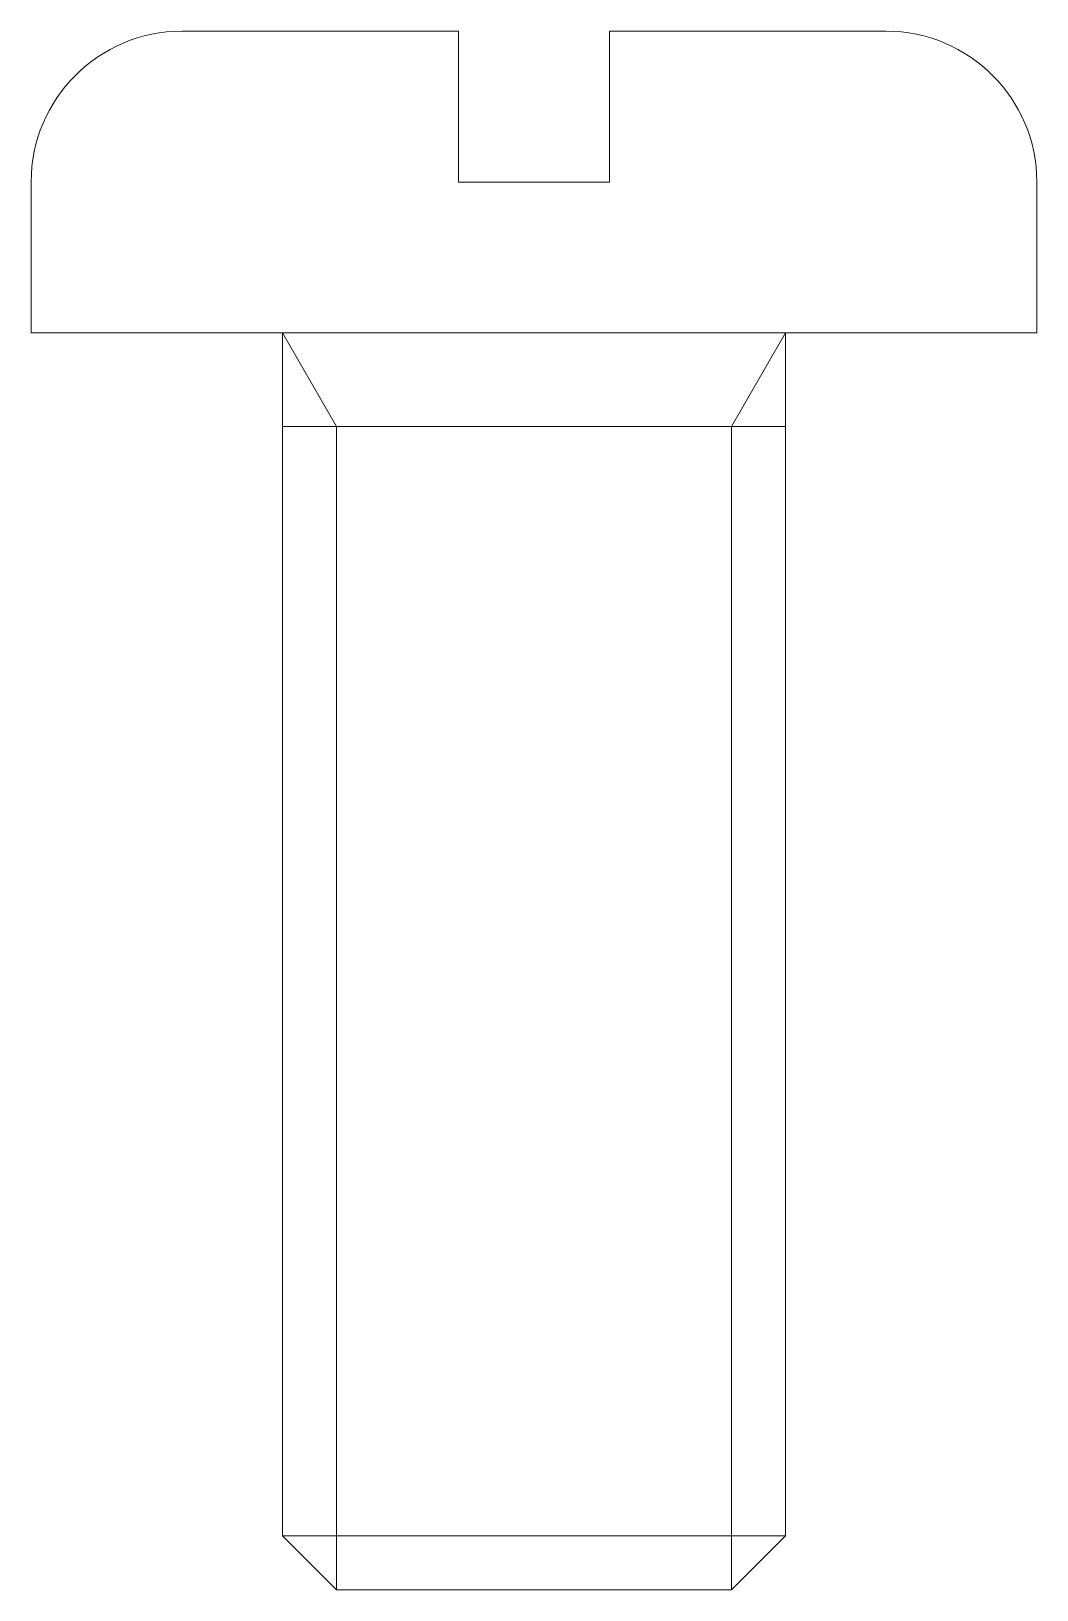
# Model space of a CAD drawing. Extents: x -4 to 4, y -10 to 2.4.
import ezdxf

# ---------------------------------------------------------------- set-up
doc = ezdxf.new("R2010")
doc.units = 0
doc.layers.add('outline', color=178, linetype='Continuous', lineweight=5, true_color=0x000000)

msp = doc.modelspace()

# ---------------------------------------------------------------- linework, layer by layer
at = {"layer": 'outline', "linetype": 'Continuous'}
for p, q in [((-0.6, 2.4), (-2.8, 2.4)), ((-0.6, 1.2), (-0.6, 2.4)), ((2.8, 2.4), (0.6, 2.4)), ((0.6, 2.4), (0.6, 1.2)), ((-4, 1.2), (-4, 0)), ((0.6, 1.2), (-0.6, 1.2)), ((4, 0), (4, 1.2)), ((-4, 0), (4, 0)), ((-2, -9.5705), (-2, 0)), ((-1.5705, -0.743916), (-2, 0)), ((2, 0), (1.5705, -0.743916)), ((2, 0), (2, -9.5705)), ((-2, -0.743916), (2, -0.743916)), ((-1.5705, -10), (-1.5705, -0.743916)), ((1.5705, -0.743916), (1.5705, -10)), ((-1.5705, -10), (-2, -9.5705)), ((2, -9.5705), (-2, -9.5705)), ((2, -9.5705), (1.5705, -10)), ((1.5705, -10), (-1.5705, -10))]:
    msp.add_line(p, q, dxfattribs=at)
for centre, start, end in [((-2.8, 1.2), 90, 180), ((2.8, 1.2), 0, 90)]:
    msp.add_arc(centre, 1.2, start, end, dxfattribs=at)

doc.saveas('drawing.dxf')
